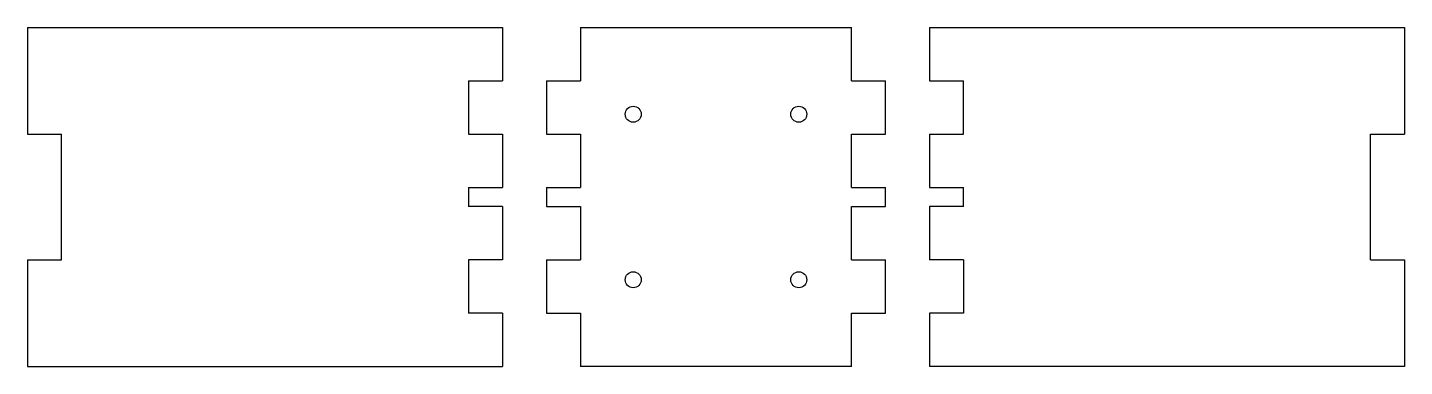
# Model space of a CAD drawing. Extents: x -129 to 129, y 0 to 64.
import ezdxf

# ---------------------------------------------------------------- set-up
doc = ezdxf.new("R2010")
doc.units = 0
doc.layers.add('CAD', color=7, linetype='CONTINUOUS')

msp = doc.modelspace()

# ---------------------------------------------------------------- linework, layer by layer
at = {"layer": 'CAD', "color": 5, "linetype": 'CONTINUOUS'}
for p, q in [((-128.9, 63.5), (-40, 63.5)), ((-128.9, 63.5), (-128.9, 43.5)), ((-40, 63.5), (-40, 53.5)), ((-25.4, 63.5), (25.4, 63.5)), ((-25.4, 63.5), (-25.4, 53.5)), ((25.4, 53.5), (25.4, 63.5)), ((40, 63.5), (40, 53.5)), ((40, 63.5), (128.9, 63.5)), ((128.9, 63.5), (128.9, 43.5)), ((-46.35, 53.5), (-40, 53.5)), ((-46.35, 53.5), (-46.35, 43.5)), ((-31.75, 53.5), (-25.4, 53.5)), ((-31.75, 53.5), (-31.75, 43.5)), ((25.4, 53.5), (31.75, 53.5)), ((31.75, 43.5), (31.75, 53.5)), ((40, 53.5), (46.35, 53.5)), ((46.35, 43.5), (46.35, 53.5)), ((-128.9, 43.5), (-122.55, 43.5)), ((-122.55, 20), (-122.55, 43.5)), ((-46.35, 43.5), (-40, 43.5)), ((-40, 43.5), (-40, 33.5)), ((-31.75, 43.5), (-25.4, 43.5)), ((-25.4, 43.5), (-25.4, 33.5)), ((25.4, 43.5), (31.75, 43.5)), ((25.4, 33.5), (25.4, 43.5)), ((40, 43.5), (46.35, 43.5)), ((40, 43.5), (40, 33.5)), ((122.55, 43.5), (128.9, 43.5)), ((122.55, 20), (122.55, 43.5)), ((-46.35, 33.5), (-40, 33.5)), ((-46.35, 33.5), (-46.35, 30)), ((-31.75, 33.5), (-25.4, 33.5)), ((-31.75, 33.5), (-31.75, 30)), ((25.4, 33.5), (31.75, 33.5)), ((31.75, 30), (31.75, 33.5)), ((40, 33.5), (46.35, 33.5)), ((46.35, 30), (46.35, 33.5)), ((-40, 30), (-46.35, 30)), ((-40, 30), (-40, 20)), ((-31.75, 30), (-25.4, 30)), ((-25.4, 30), (-25.4, 20)), ((25.4, 30), (31.75, 30)), ((25.4, 20), (25.4, 30)), ((46.35, 30), (40, 30)), ((40, 30), (40, 20)), ((-128.9, 20), (-122.55, 20)), ((-128.9, 20), (-128.9, 0)), ((-40, 20), (-46.35, 20)), ((-46.35, 20), (-46.35, 10)), ((-31.75, 20), (-25.4, 20)), ((-31.75, 20), (-31.75, 10)), ((25.4, 20), (31.75, 20)), ((31.75, 10), (31.75, 20)), ((46.35, 20), (40, 20)), ((46.35, 20), (46.35, 10)), ((122.55, 20), (128.9, 20)), ((128.9, 20), (128.9, 0)), ((-40, 10), (-46.35, 10)), ((-40, 10), (-40, 0)), ((-31.75, 10), (-25.4, 10)), ((-25.4, 10), (-25.4, 0)), ((25.4, 10), (31.75, 10)), ((25.4, 0), (25.4, 10)), ((46.35, 10), (40, 10)), ((40, 10), (40, 0)), ((-128.9, 0), (-40, 0)), ((25.4, 0), (-25.4, 0)), ((128.9, 0), (40, 0))]:
    msp.add_line(p, q, dxfattribs=at)
for centre in [(-15.5, 47.25), (15.5, 47.25), (-15.5, 16.25), (15.5, 16.25)]:
    msp.add_circle(centre, 1.5, dxfattribs=at)

doc.saveas('drawing.dxf')
